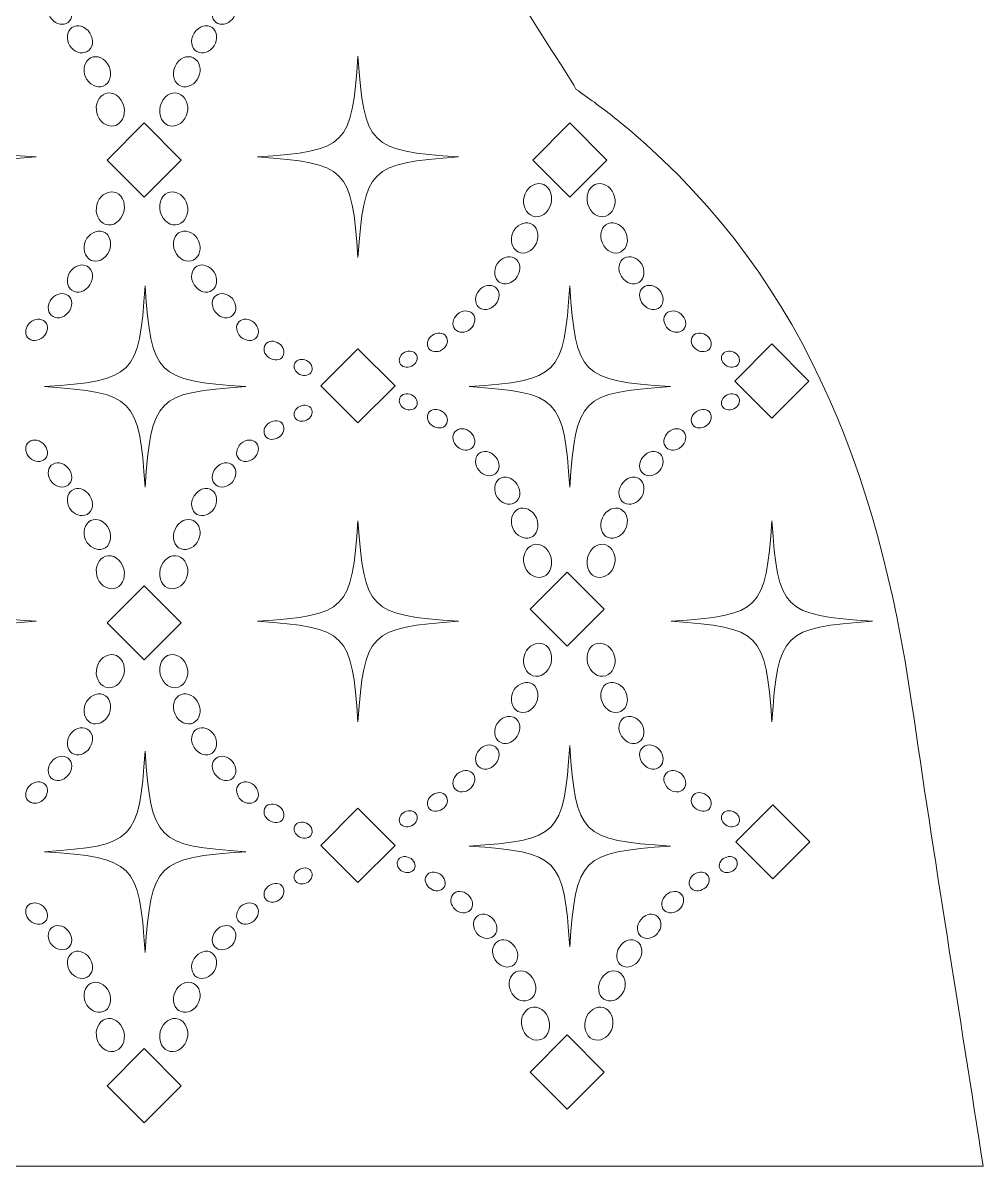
# Model space of a CAD drawing. Extents: x 272 to 570, y -510 to -84.
# Drawn here: x 400.1 to 569.9, y -510.3 to -308.1 of the extents above; entities that cross this region are included whole.
import ezdxf

# ---------------------------------------------------------------- set-up
doc = ezdxf.new("R2010")
doc.units = 0
doc.header["$MEASUREMENT"] = 0
doc.layers.add('Layer 1', color=7, linetype='Continuous')

msp = doc.modelspace()

# ---------------------------------------------------------------- linework, layer by layer
at = {"layer": 'Layer 1', "lineweight": 0}
for points in [[(414.96, -332.34), (421.52, -325.79), (428.08, -332.34), (421.52, -338.9), (414.96, -332.34)], [(496.79, -325.79), (503.35, -332.34), (496.79, -338.9), (490.23, -332.34), (496.79, -325.79)], [(452.77, -372.27), (459.33, -365.71), (465.89, -372.27), (459.33, -378.83), (452.77, -372.27)], [(539.09, -371.43), (532.53, -377.99), (525.97, -371.43), (532.53, -364.87), (539.09, -371.43)], [(502.89, -411.78), (496.33, -418.34), (489.77, -411.78), (496.33, -405.22), (502.89, -411.78)], [(428.08, -414.18), (421.52, -420.74), (414.96, -414.18), (421.52, -407.62), (428.08, -414.18)], [(532.7, -459.47), (526.14, -452.91), (532.7, -446.35), (539.26, -452.91), (532.7, -459.47)], [(459.33, -460.11), (452.77, -453.55), (459.33, -446.99), (465.89, -453.55), (459.33, -460.11)], [(496.33, -500.19), (489.77, -493.63), (496.33, -487.07), (502.89, -493.63), (496.33, -500.19)], [(421.52, -502.6), (414.96, -496.04), (421.52, -489.48), (428.08, -496.04), (421.52, -502.6)]]:
    msp.add_lwpolyline(points, dxfattribs=at)
for points, knots in [([(557.31, -428.63), (551.35, -387.54), (537.7, -351.08), (504.33, -324.56), (502.22, -322.89), (500.07, -321.34), (497.9, -319.84), (497.9, -319.83), (497.9, -319.82), (497.89, -319.81), (494.12, -312.96), (475.31, -287.46), (472.7, -270.05), (472.17, -266.54), (471.97, -262.98), (471.74, -259.44), (470.81, -245.02), (470.31, -230.58), (468.93, -216.19), (468.26, -209.12), (467.43, -202.03), (466, -195.07), (464.89, -189.74), (464.03, -181.83), (459.03, -178.57), (455.52, -176.28), (450.25, -176.39), (446.25, -175.56), (440.88, -174.44), (435.6, -172.95), (430.36, -171.33), (430.36, -171.33), (430.36, -171.33), (430.35, -171.33), (429.62, -171.1), (428.99, -170.59), (428.72, -169.88), (426.74, -164.72), (426.49, -159.79), (426.6, -156.7), (434.2, -152.95), (439.64, -142.93), (439.61, -131.13), (439.58, -117.79), (432.59, -106.75), (423.42, -104.5), (427.48, -102.81), (430.2, -98.54), (429.55, -93.74), (428.94, -89.2), (425.19, -85.57), (420.64, -85.07), (414.52, -84.41), (409.36, -89.19), (409.37, -95.17), (409.38, -99.52), (412.13, -103.2), (415.97, -104.64), (407.06, -107.21), (400.39, -118.14), (400.42, -131.22), (400.45, -143.02), (405.93, -153.02), (413.55, -156.73), (413.67, -159.64), (413.48, -164.18), (411.82, -169.02), (411.42, -170.21), (410.39, -171.08), (409.16, -171.35), (403.72, -172.54), (398.34, -174.26), (393.08, -175.63), (388.55, -176.8), (383.24, -176.07), (379.17, -178.76), (374.18, -182.04), (373.36, -189.96), (372.28, -195.29), (370.87, -202.26), (370.08, -209.35), (369.44, -216.42), (368.13, -230.82), (367.7, -245.26), (366.84, -259.69), (366.63, -263.23), (366.44, -266.79), (365.93, -270.31), (363.41, -287.72), (344.09, -315.39), (340.35, -322.25), (340.34, -322.26), (340.34, -322.26), (340.34, -322.27), (339.16, -323.14), (337.99, -324.03), (336.83, -324.96), (303.59, -351.63), (290.1, -388.16), (284.35, -429.27), (280.58, -456.13), (275.99, -483.51), (271.99, -510.27), (271.99, -510.27), (569.9, -510.27), (569.9, -510.27), (565.77, -483.53), (561.19, -455.47), (557.31, -428.63)], [0, 0, 0, 0, 1, 1, 1, 2, 2, 2, 3, 3, 3, 4, 4, 4, 5, 5, 5, 6, 6, 6, 7, 7, 7, 8, 8, 8, 9, 9, 9, 10, 10, 10, 11, 11, 11, 12, 12, 12, 13, 13, 13, 14, 14, 14, 15, 15, 15, 16, 16, 16, 17, 17, 17, 18, 18, 18, 19, 19, 19, 20, 20, 20, 21, 21, 21, 22, 22, 22, 23, 23, 23, 24, 24, 24, 25, 25, 25, 26, 26, 26, 27, 27, 27, 28, 28, 28, 29, 29, 29, 30, 30, 30, 31, 31, 31, 32, 32, 32, 33, 33, 33, 34, 34, 34, 35, 35, 35, 36, 36, 36, 36]), ([(408.05, -308), (407.21, -308.63), (405.95, -308.35), (405.16, -307.44), (404.4, -306.5), (404.32, -305.23), (405.09, -304.5), (405.84, -303.77), (407.24, -303.94), (408.07, -304.98), (408.95, -305.99), (408.91, -307.37), (408.05, -308)], [0, 0, 0, 0, 1, 1, 1, 2, 2, 2, 3, 3, 3, 4, 4, 4, 4]), ([(437.12, -307.44), (436.32, -308.35), (435.06, -308.63), (434.22, -308), (433.37, -307.37), (433.32, -305.99), (434.2, -304.98), (435.04, -303.94), (436.43, -303.77), (437.19, -304.5), (437.96, -305.23), (437.87, -306.5), (437.12, -307.44)], [0, 0, 0, 0, 1, 1, 1, 2, 2, 2, 3, 3, 3, 4, 4, 4, 4]), ([(411.43, -313.17), (410.4, -313.73), (409.11, -313.22), (408.38, -312.13), (407.68, -311.02), (407.82, -309.6), (408.73, -308.92), (409.68, -308.23), (411.12, -308.64), (411.91, -309.88), (412.72, -311.11), (412.43, -312.63), (411.43, -313.17)], [0, 0, 0, 0, 1, 1, 1, 2, 2, 2, 3, 3, 3, 4, 4, 4, 4]), ([(430.36, -309.88), (431.15, -308.64), (432.59, -308.23), (433.54, -308.92), (434.45, -309.6), (434.59, -311.02), (433.89, -312.13), (433.16, -313.22), (431.87, -313.73), (430.84, -313.17), (429.84, -312.63), (429.55, -311.11), (430.36, -309.88)], [0, 0, 0, 0, 1, 1, 1, 2, 2, 2, 3, 3, 3, 4, 4, 4, 4]), ([(384.59, -314), (385.68, -329.82), (386.57, -330.71), (402.39, -331.8), (386.57, -332.89), (385.68, -333.78), (384.59, -349.6), (383.5, -333.78), (382.61, -332.89), (366.79, -331.8), (382.61, -330.71), (383.5, -329.82), (384.59, -314)], [0, 0, 0, 0, 1, 1, 1, 2, 2, 2, 3, 3, 3, 4, 4, 4, 4]), ([(414.25, -319.28), (413.08, -319.69), (411.7, -318.96), (411.14, -317.66), (410.57, -316.37), (410.92, -314.87), (412.04, -314.27), (413.13, -313.69), (414.65, -314.35), (415.3, -315.82), (415.94, -317.3), (415.45, -318.85), (414.25, -319.28)], [0, 0, 0, 0, 1, 1, 1, 2, 2, 2, 3, 3, 3, 4, 4, 4, 4]), ([(430.23, -314.27), (431.35, -314.87), (431.71, -316.37), (431.13, -317.66), (430.57, -318.96), (429.19, -319.69), (428.03, -319.28), (426.82, -318.85), (426.33, -317.3), (426.97, -315.82), (427.63, -314.35), (429.14, -313.69), (430.23, -314.27)], [0, 0, 0, 0, 1, 1, 1, 2, 2, 2, 3, 3, 3, 4, 4, 4, 4]), ([(477.13, -331.8), (461.31, -332.89), (460.43, -333.78), (459.33, -349.6), (458.24, -333.78), (457.36, -332.89), (441.54, -331.8), (457.36, -330.71), (458.24, -329.82), (459.33, -314), (460.43, -329.82), (461.31, -330.71), (477.13, -331.8)], [0, 0, 0, 0, 1, 1, 1, 2, 2, 2, 3, 3, 3, 4, 4, 4, 4]), ([(417.91, -322.81), (418.32, -324.52), (417.49, -326.09), (416.16, -326.3), (414.81, -326.52), (413.5, -325.49), (413.15, -324.01), (412.76, -322.55), (413.44, -321.01), (414.7, -320.58), (416, -320.13), (417.46, -321.12), (417.91, -322.81)], [0, 0, 0, 0, 1, 1, 1, 2, 2, 2, 3, 3, 3, 4, 4, 4, 4]), ([(427.57, -320.58), (428.83, -321.01), (429.51, -322.55), (429.12, -324.01), (428.77, -325.49), (427.46, -326.52), (426.12, -326.3), (424.79, -326.09), (423.96, -324.52), (424.36, -322.81), (424.81, -321.12), (426.27, -320.13), (427.57, -320.58)], [0, 0, 0, 0, 1, 1, 1, 2, 2, 2, 3, 3, 3, 4, 4, 4, 4]), ([(488.73, -338.83), (489.08, -337.35), (490.39, -336.32), (491.74, -336.54), (493.06, -336.75), (493.89, -338.33), (493.49, -340.03), (493.04, -341.72), (491.58, -342.71), (490.28, -342.26), (489.02, -341.83), (488.34, -340.29), (488.73, -338.83)], [0, 0, 0, 0, 1, 1, 1, 2, 2, 2, 3, 3, 3, 4, 4, 4, 4]), ([(504.7, -338.83), (505.09, -340.29), (504.41, -341.83), (503.15, -342.26), (501.85, -342.71), (500.39, -341.72), (499.94, -340.03), (499.54, -338.33), (500.36, -336.75), (501.69, -336.54), (503.04, -336.32), (504.35, -337.35), (504.7, -338.83)], [0, 0, 0, 0, 1, 1, 1, 2, 2, 2, 3, 3, 3, 4, 4, 4, 4]), ([(414.7, -343.72), (413.44, -343.29), (412.76, -341.75), (413.15, -340.28), (413.5, -338.81), (414.81, -337.78), (416.16, -338), (417.49, -338.21), (418.32, -339.78), (417.91, -341.49), (417.46, -343.18), (416, -344.17), (414.7, -343.72)], [0, 0, 0, 0, 1, 1, 1, 2, 2, 2, 3, 3, 3, 4, 4, 4, 4]), ([(426.12, -338), (427.46, -337.78), (428.77, -338.81), (429.12, -340.28), (429.51, -341.75), (428.83, -343.29), (427.57, -343.72), (426.27, -344.17), (424.81, -343.18), (424.36, -341.49), (423.96, -339.78), (424.79, -338.21), (426.12, -338)], [0, 0, 0, 0, 1, 1, 1, 2, 2, 2, 3, 3, 3, 4, 4, 4, 4]), ([(486.72, -345.18), (487.28, -343.88), (488.66, -343.15), (489.83, -343.56), (491.03, -343.99), (491.52, -345.55), (490.88, -347.02), (490.23, -348.49), (488.71, -349.16), (487.62, -348.57), (486.5, -347.97), (486.15, -346.48), (486.72, -345.18)], [0, 0, 0, 0, 1, 1, 1, 2, 2, 2, 3, 3, 3, 4, 4, 4, 4]), ([(506.71, -345.18), (507.28, -346.48), (506.93, -347.97), (505.81, -348.57), (504.72, -349.16), (503.2, -348.49), (502.55, -347.02), (501.91, -345.55), (502.4, -343.99), (503.6, -343.56), (504.77, -343.15), (506.15, -343.88), (506.71, -345.18)], [0, 0, 0, 0, 1, 1, 1, 2, 2, 2, 3, 3, 3, 4, 4, 4, 4]), ([(412.04, -350.03), (410.92, -349.43), (410.57, -347.93), (411.14, -346.64), (411.7, -345.34), (413.08, -344.61), (414.25, -345.02), (415.45, -345.45), (415.94, -347), (415.3, -348.48), (414.65, -349.94), (413.13, -350.61), (412.04, -350.03)], [0, 0, 0, 0, 1, 1, 1, 2, 2, 2, 3, 3, 3, 4, 4, 4, 4]), ([(428.03, -345.02), (429.19, -344.61), (430.57, -345.34), (431.13, -346.64), (431.71, -347.93), (431.35, -349.43), (430.23, -350.03), (429.14, -350.61), (427.63, -349.94), (426.97, -348.48), (426.33, -347), (426.82, -345.45), (428.03, -345.02)], [0, 0, 0, 0, 1, 1, 1, 2, 2, 2, 3, 3, 3, 4, 4, 4, 4]), ([(483.96, -350.71), (484.69, -349.62), (485.98, -349.11), (487.01, -349.67), (488.01, -350.21), (488.3, -351.73), (487.49, -352.96), (486.7, -354.2), (485.26, -354.61), (484.31, -353.92), (483.4, -353.25), (483.26, -351.82), (483.96, -350.71)], [0, 0, 0, 0, 1, 1, 1, 2, 2, 2, 3, 3, 3, 4, 4, 4, 4]), ([(509.47, -350.71), (510.17, -351.82), (510.03, -353.25), (509.12, -353.92), (508.17, -354.61), (506.73, -354.2), (505.94, -352.96), (505.13, -351.73), (505.42, -350.21), (506.42, -349.67), (507.45, -349.11), (508.74, -349.62), (509.47, -350.71)], [0, 0, 0, 0, 1, 1, 1, 2, 2, 2, 3, 3, 3, 4, 4, 4, 4]), ([(408.38, -352.17), (409.11, -351.08), (410.4, -350.57), (411.43, -351.13), (412.43, -351.67), (412.72, -353.19), (411.91, -354.41), (411.12, -355.66), (409.68, -356.07), (408.73, -355.38), (407.82, -354.7), (407.68, -353.28), (408.38, -352.17)], [0, 0, 0, 0, 1, 1, 1, 2, 2, 2, 3, 3, 3, 4, 4, 4, 4]), ([(430.84, -351.13), (431.87, -350.57), (433.16, -351.08), (433.89, -352.17), (434.59, -353.28), (434.45, -354.7), (433.54, -355.38), (432.59, -356.07), (431.15, -355.66), (430.36, -354.41), (429.55, -353.19), (429.84, -351.67), (430.84, -351.13)], [0, 0, 0, 0, 1, 1, 1, 2, 2, 2, 3, 3, 3, 4, 4, 4, 4]), ([(421.68, -390.2), (420.58, -374.38), (419.7, -373.5), (403.88, -372.41), (419.7, -371.31), (420.58, -370.43), (421.68, -354.61), (422.77, -370.43), (423.65, -371.31), (439.47, -372.41), (423.65, -373.5), (422.77, -374.38), (421.68, -390.2)], [0, 0, 0, 0, 1, 1, 1, 2, 2, 2, 3, 3, 3, 4, 4, 4, 4]), ([(405.16, -356.85), (405.95, -355.94), (407.21, -355.67), (408.05, -356.29), (408.91, -356.93), (408.95, -358.31), (408.07, -359.32), (407.24, -360.36), (405.84, -360.52), (405.09, -359.8), (404.32, -359.07), (404.4, -357.8), (405.16, -356.85)], [0, 0, 0, 0, 1, 1, 1, 2, 2, 2, 3, 3, 3, 4, 4, 4, 4]), ([(434.22, -356.29), (435.06, -355.67), (436.32, -355.94), (437.12, -356.85), (437.87, -357.8), (437.96, -359.07), (437.19, -359.8), (436.43, -360.52), (435.04, -360.36), (434.2, -359.32), (433.32, -358.31), (433.37, -356.93), (434.22, -356.29)], [0, 0, 0, 0, 1, 1, 1, 2, 2, 2, 3, 3, 3, 4, 4, 4, 4]), ([(496.79, -390.2), (495.7, -374.38), (494.82, -373.5), (479, -372.41), (494.82, -371.31), (495.7, -370.43), (496.79, -354.61), (497.88, -370.43), (498.77, -371.31), (514.59, -372.41), (498.77, -373.5), (497.88, -374.38), (496.79, -390.2)], [0, 0, 0, 0, 1, 1, 1, 2, 2, 2, 3, 3, 3, 4, 4, 4, 4]), ([(480.74, -355.4), (481.53, -354.49), (482.79, -354.21), (483.63, -354.84), (484.49, -355.47), (484.53, -356.85), (483.65, -357.86), (482.82, -358.9), (481.42, -359.07), (480.67, -358.35), (479.9, -357.61), (479.98, -356.34), (480.74, -355.4)], [0, 0, 0, 0, 1, 1, 1, 2, 2, 2, 3, 3, 3, 4, 4, 4, 4]), ([(512.69, -355.4), (513.45, -356.34), (513.53, -357.61), (512.76, -358.35), (512.01, -359.07), (510.61, -358.9), (509.78, -357.86), (508.9, -356.85), (508.94, -355.47), (509.8, -354.84), (510.64, -354.21), (511.9, -354.49), (512.69, -355.4)], [0, 0, 0, 0, 1, 1, 1, 2, 2, 2, 3, 3, 3, 4, 4, 4, 4]), ([(479.58, -359.49), (480.25, -360.16), (480.09, -361.37), (479.22, -362.2), (478.33, -363.01), (477.07, -363), (476.48, -362.26), (475.87, -361.51), (476.09, -360.37), (476.9, -359.63), (477.7, -358.88), (478.9, -358.82), (479.58, -359.49)], [0, 0, 0, 0, 1, 1, 1, 2, 2, 2, 3, 3, 3, 4, 4, 4, 4]), ([(513.85, -359.49), (514.53, -358.82), (515.73, -358.88), (516.53, -359.63), (517.34, -360.37), (517.56, -361.51), (516.95, -362.26), (516.36, -363), (515.1, -363.01), (514.21, -362.2), (513.34, -361.37), (513.18, -360.16), (513.85, -359.49)], [0, 0, 0, 0, 1, 1, 1, 2, 2, 2, 3, 3, 3, 4, 4, 4, 4]), ([(404, -360.95), (404.68, -361.62), (404.52, -362.83), (403.64, -363.65), (402.75, -364.46), (401.49, -364.45), (400.9, -363.72), (400.29, -362.97), (400.52, -361.82), (401.32, -361.09), (402.12, -360.34), (403.32, -360.27), (404, -360.95)], [0, 0, 0, 0, 1, 1, 1, 2, 2, 2, 3, 3, 3, 4, 4, 4, 4]), ([(441.37, -363.72), (440.78, -364.45), (439.52, -364.46), (438.63, -363.65), (437.76, -362.83), (437.6, -361.62), (438.27, -360.95), (438.95, -360.27), (440.15, -360.34), (440.95, -361.09), (441.76, -361.82), (441.98, -362.97), (441.37, -363.72)], [0, 0, 0, 0, 1, 1, 1, 2, 2, 2, 3, 3, 3, 4, 4, 4, 4]), ([(472.51, -363.31), (473.32, -362.75), (474.37, -362.81), (474.89, -363.5), (475.4, -364.18), (475.13, -365.26), (474.24, -365.87), (473.34, -366.45), (472.25, -366.32), (471.81, -365.59), (471.37, -364.86), (471.68, -363.84), (472.51, -363.31)], [0, 0, 0, 0, 1, 1, 1, 2, 2, 2, 3, 3, 3, 4, 4, 4, 4]), ([(518.54, -363.5), (519.06, -362.81), (520.11, -362.75), (520.92, -363.31), (521.75, -363.84), (522.06, -364.86), (521.62, -365.59), (521.18, -366.32), (520.09, -366.45), (519.19, -365.87), (518.3, -365.26), (518.03, -364.18), (518.54, -363.5)], [0, 0, 0, 0, 1, 1, 1, 2, 2, 2, 3, 3, 3, 4, 4, 4, 4]), ([(442.96, -364.96), (443.48, -364.27), (444.53, -364.21), (445.34, -364.76), (446.17, -365.29), (446.48, -366.32), (446.04, -367.05), (445.6, -367.78), (444.51, -367.91), (443.61, -367.33), (442.72, -366.72), (442.45, -365.63), (442.96, -364.96)], [0, 0, 0, 0, 1, 1, 1, 2, 2, 2, 3, 3, 3, 4, 4, 4, 4]), ([(448.17, -368.27), (448.53, -367.61), (449.44, -367.42), (450.23, -367.78), (451.02, -368.15), (451.42, -369.01), (451.12, -369.71), (450.83, -370.4), (449.9, -370.64), (449.05, -370.24), (448.18, -369.85), (447.81, -368.93), (448.17, -368.27)], [0, 0, 0, 0, 1, 1, 1, 2, 2, 2, 3, 3, 3, 4, 4, 4, 4]), ([(467.62, -366.32), (468.42, -365.97), (469.32, -366.15), (469.68, -366.81), (470.04, -367.47), (469.67, -368.39), (468.81, -368.78), (467.95, -369.18), (467.02, -368.95), (466.73, -368.25), (466.43, -367.56), (466.83, -366.69), (467.62, -366.32)], [0, 0, 0, 0, 1, 1, 1, 2, 2, 2, 3, 3, 3, 4, 4, 4, 4]), ([(523.75, -366.81), (524.11, -366.15), (525.01, -365.97), (525.81, -366.32), (526.6, -366.69), (527, -367.56), (526.7, -368.25), (526.41, -368.95), (525.48, -369.18), (524.62, -368.78), (523.76, -368.39), (523.39, -367.47), (523.75, -366.81)], [0, 0, 0, 0, 1, 1, 1, 2, 2, 2, 3, 3, 3, 4, 4, 4, 4]), ([(466.73, -374.41), (467.02, -373.72), (467.95, -373.48), (468.81, -373.89), (469.67, -374.27), (470.04, -375.19), (469.68, -375.85), (469.32, -376.51), (468.42, -376.7), (467.62, -376.34), (466.83, -375.97), (466.43, -375.11), (466.73, -374.41)], [0, 0, 0, 0, 1, 1, 1, 2, 2, 2, 3, 3, 3, 4, 4, 4, 4]), ([(524.62, -373.89), (525.48, -373.48), (526.41, -373.72), (526.7, -374.41), (527, -375.11), (526.6, -375.97), (525.81, -376.34), (525.01, -376.7), (524.11, -376.51), (523.75, -375.85), (523.39, -375.19), (523.76, -374.27), (524.62, -373.89)], [0, 0, 0, 0, 1, 1, 1, 2, 2, 2, 3, 3, 3, 4, 4, 4, 4]), ([(449.05, -375.9), (449.9, -375.5), (450.83, -375.73), (451.12, -376.43), (451.42, -377.12), (451.02, -377.98), (450.23, -378.36), (449.44, -378.71), (448.53, -378.53), (448.17, -377.87), (447.81, -377.2), (448.18, -376.29), (449.05, -375.9)], [0, 0, 0, 0, 1, 1, 1, 2, 2, 2, 3, 3, 3, 4, 4, 4, 4]), ([(471.81, -377.07), (472.25, -376.34), (473.34, -376.22), (474.24, -376.79), (475.13, -377.4), (475.4, -378.49), (474.89, -379.16), (474.37, -379.85), (473.32, -379.91), (472.51, -379.36), (471.68, -378.83), (471.37, -377.8), (471.81, -377.07)], [0, 0, 0, 0, 1, 1, 1, 2, 2, 2, 3, 3, 3, 4, 4, 4, 4]), ([(519.19, -376.79), (520.09, -376.22), (521.18, -376.34), (521.62, -377.07), (522.06, -377.8), (521.75, -378.83), (520.92, -379.36), (520.11, -379.91), (519.06, -379.85), (518.54, -379.16), (518.03, -378.49), (518.3, -377.4), (519.19, -376.79)], [0, 0, 0, 0, 1, 1, 1, 2, 2, 2, 3, 3, 3, 4, 4, 4, 4]), ([(443.61, -378.81), (444.51, -378.23), (445.6, -378.35), (446.04, -379.09), (446.48, -379.82), (446.17, -380.84), (445.34, -381.37), (444.53, -381.92), (443.48, -381.86), (442.96, -381.18), (442.45, -380.5), (442.72, -379.41), (443.61, -378.81)], [0, 0, 0, 0, 1, 1, 1, 2, 2, 2, 3, 3, 3, 4, 4, 4, 4]), ([(476.48, -380.4), (477.07, -379.67), (478.33, -379.66), (479.22, -380.47), (480.09, -381.29), (480.25, -382.5), (479.58, -383.17), (478.9, -383.85), (477.7, -383.78), (476.9, -383.03), (476.09, -382.3), (475.87, -381.15), (476.48, -380.4)], [0, 0, 0, 0, 1, 1, 1, 2, 2, 2, 3, 3, 3, 4, 4, 4, 4]), ([(514.21, -380.47), (515.1, -379.66), (516.36, -379.67), (516.95, -380.4), (517.56, -381.15), (517.34, -382.3), (516.53, -383.03), (515.73, -383.78), (514.53, -383.85), (513.85, -383.17), (513.18, -382.5), (513.34, -381.29), (514.21, -380.47)], [0, 0, 0, 0, 1, 1, 1, 2, 2, 2, 3, 3, 3, 4, 4, 4, 4]), ([(400.9, -382.41), (401.49, -381.68), (402.75, -381.67), (403.64, -382.48), (404.52, -383.3), (404.68, -384.52), (404, -385.19), (403.32, -385.86), (402.12, -385.8), (401.32, -385.05), (400.52, -384.31), (400.29, -383.17), (400.9, -382.41)], [0, 0, 0, 0, 1, 1, 1, 2, 2, 2, 3, 3, 3, 4, 4, 4, 4]), ([(438.63, -382.48), (439.52, -381.67), (440.78, -381.68), (441.37, -382.41), (441.98, -383.17), (441.76, -384.31), (440.95, -385.05), (440.15, -385.8), (438.95, -385.86), (438.27, -385.19), (437.6, -384.52), (437.76, -383.3), (438.63, -382.48)], [0, 0, 0, 0, 1, 1, 1, 2, 2, 2, 3, 3, 3, 4, 4, 4, 4]), ([(483.63, -387.83), (482.79, -388.45), (481.53, -388.18), (480.74, -387.27), (479.98, -386.32), (479.9, -385.05), (480.67, -384.32), (481.42, -383.6), (482.82, -383.76), (483.65, -384.8), (484.53, -385.81), (484.49, -387.19), (483.63, -387.83)], [0, 0, 0, 0, 1, 1, 1, 2, 2, 2, 3, 3, 3, 4, 4, 4, 4]), ([(512.69, -387.27), (511.9, -388.18), (510.64, -388.45), (509.8, -387.83), (508.94, -387.19), (508.9, -385.81), (509.78, -384.8), (510.61, -383.76), (512.01, -383.6), (512.76, -384.32), (513.53, -385.05), (513.45, -386.32), (512.69, -387.27)], [0, 0, 0, 0, 1, 1, 1, 2, 2, 2, 3, 3, 3, 4, 4, 4, 4]), ([(408.05, -389.84), (407.21, -390.47), (405.95, -390.19), (405.16, -389.28), (404.4, -388.34), (404.32, -387.07), (405.09, -386.33), (405.84, -385.61), (407.24, -385.77), (408.07, -386.82), (408.95, -387.82), (408.91, -389.21), (408.05, -389.84)], [0, 0, 0, 0, 1, 1, 1, 2, 2, 2, 3, 3, 3, 4, 4, 4, 4]), ([(437.12, -389.28), (436.32, -390.19), (435.06, -390.47), (434.22, -389.84), (433.37, -389.21), (433.32, -387.82), (434.2, -386.82), (435.04, -385.77), (436.43, -385.61), (437.19, -386.33), (437.96, -387.07), (437.87, -388.34), (437.12, -389.28)], [0, 0, 0, 0, 1, 1, 1, 2, 2, 2, 3, 3, 3, 4, 4, 4, 4]), ([(487.01, -392.99), (485.98, -393.55), (484.69, -393.04), (483.96, -391.95), (483.26, -390.84), (483.4, -389.42), (484.31, -388.74), (485.26, -388.05), (486.7, -388.46), (487.49, -389.71), (488.3, -390.93), (488.01, -392.45), (487.01, -392.99)], [0, 0, 0, 0, 1, 1, 1, 2, 2, 2, 3, 3, 3, 4, 4, 4, 4]), ([(509.47, -391.95), (508.74, -393.04), (507.45, -393.55), (506.42, -392.99), (505.42, -392.45), (505.13, -390.93), (505.94, -389.71), (506.73, -388.46), (508.17, -388.05), (509.12, -388.74), (510.03, -389.42), (510.17, -390.84), (509.47, -391.95)], [0, 0, 0, 0, 1, 1, 1, 2, 2, 2, 3, 3, 3, 4, 4, 4, 4]), ([(411.43, -395), (410.4, -395.57), (409.11, -395.06), (408.38, -393.97), (407.68, -392.85), (407.82, -391.43), (408.73, -390.76), (409.68, -390.06), (411.12, -390.48), (411.91, -391.72), (412.72, -392.94), (412.43, -394.46), (411.43, -395)], [0, 0, 0, 0, 1, 1, 1, 2, 2, 2, 3, 3, 3, 4, 4, 4, 4]), ([(433.89, -393.97), (433.16, -395.06), (431.87, -395.57), (430.84, -395), (429.84, -394.46), (429.55, -392.94), (430.36, -391.72), (431.15, -390.48), (432.59, -390.06), (433.54, -390.76), (434.45, -391.43), (434.59, -392.85), (433.89, -393.97)], [0, 0, 0, 0, 1, 1, 1, 2, 2, 2, 3, 3, 3, 4, 4, 4, 4]), ([(489.83, -399.1), (488.66, -399.51), (487.28, -398.78), (486.72, -397.48), (486.15, -396.19), (486.5, -394.69), (487.62, -394.09), (488.71, -393.51), (490.23, -394.18), (490.88, -395.64), (491.52, -397.12), (491.03, -398.67), (489.83, -399.1)], [0, 0, 0, 0, 1, 1, 1, 2, 2, 2, 3, 3, 3, 4, 4, 4, 4]), ([(505.81, -394.09), (506.93, -394.69), (507.28, -396.19), (506.71, -397.48), (506.15, -398.78), (504.77, -399.51), (503.6, -399.1), (502.4, -398.67), (501.91, -397.12), (502.55, -395.64), (503.2, -394.18), (504.72, -393.51), (505.81, -394.09)], [0, 0, 0, 0, 1, 1, 1, 2, 2, 2, 3, 3, 3, 4, 4, 4, 4]), ([(384.59, -396.12), (385.68, -411.94), (386.57, -412.82), (402.39, -413.92), (386.57, -415.01), (385.68, -415.89), (384.59, -431.71), (383.5, -415.89), (382.61, -415.01), (366.79, -413.92), (382.61, -412.82), (383.5, -411.94), (384.59, -396.12)], [0, 0, 0, 0, 1, 1, 1, 2, 2, 2, 3, 3, 3, 4, 4, 4, 4]), ([(414.25, -401.11), (413.08, -401.52), (411.7, -400.8), (411.14, -399.5), (410.57, -398.2), (410.92, -396.71), (412.04, -396.11), (413.13, -395.52), (414.65, -396.19), (415.3, -397.66), (415.94, -399.13), (415.45, -400.69), (414.25, -401.11)], [0, 0, 0, 0, 1, 1, 1, 2, 2, 2, 3, 3, 3, 4, 4, 4, 4]), ([(430.23, -396.11), (431.35, -396.71), (431.71, -398.2), (431.13, -399.5), (430.57, -400.8), (429.19, -401.52), (428.03, -401.11), (426.82, -400.69), (426.33, -399.13), (426.97, -397.66), (427.63, -396.19), (429.14, -395.52), (430.23, -396.11)], [0, 0, 0, 0, 1, 1, 1, 2, 2, 2, 3, 3, 3, 4, 4, 4, 4]), ([(459.33, -396.12), (460.43, -411.94), (461.31, -412.82), (477.13, -413.92), (461.31, -415.01), (460.43, -415.89), (459.33, -431.71), (458.24, -415.89), (457.36, -415.01), (441.54, -413.92), (457.36, -412.82), (458.24, -411.94), (459.33, -396.12)], [0, 0, 0, 0, 1, 1, 1, 2, 2, 2, 3, 3, 3, 4, 4, 4, 4]), ([(532.53, -431.71), (531.44, -415.89), (530.56, -415.01), (514.74, -413.92), (530.56, -412.82), (531.44, -411.94), (532.53, -396.12), (533.63, -411.94), (534.51, -412.82), (550.33, -413.92), (534.51, -415.01), (533.63, -415.89), (532.53, -431.71)], [0, 0, 0, 0, 1, 1, 1, 2, 2, 2, 3, 3, 3, 4, 4, 4, 4]), ([(491.74, -406.12), (490.39, -406.34), (489.08, -405.31), (488.73, -403.84), (488.34, -402.37), (489.02, -400.83), (490.28, -400.4), (491.58, -399.95), (493.04, -400.94), (493.49, -402.64), (493.89, -404.34), (493.06, -405.91), (491.74, -406.12)], [0, 0, 0, 0, 1, 1, 1, 2, 2, 2, 3, 3, 3, 4, 4, 4, 4]), ([(503.15, -400.4), (504.41, -400.83), (505.09, -402.37), (504.7, -403.84), (504.35, -405.31), (503.04, -406.34), (501.69, -406.12), (500.36, -405.91), (499.54, -404.34), (499.94, -402.64), (500.39, -400.94), (501.85, -399.95), (503.15, -400.4)], [0, 0, 0, 0, 1, 1, 1, 2, 2, 2, 3, 3, 3, 4, 4, 4, 4]), ([(416.16, -408.14), (414.81, -408.36), (413.5, -407.32), (413.15, -405.85), (412.76, -404.38), (413.44, -402.85), (414.7, -402.41), (416, -401.96), (417.46, -402.96), (417.91, -404.65), (418.32, -406.35), (417.49, -407.92), (416.16, -408.14)], [0, 0, 0, 0, 1, 1, 1, 2, 2, 2, 3, 3, 3, 4, 4, 4, 4]), ([(427.57, -402.41), (428.83, -402.85), (429.51, -404.38), (429.12, -405.85), (428.77, -407.32), (427.46, -408.36), (426.12, -408.14), (424.79, -407.92), (423.96, -406.35), (424.36, -404.65), (424.81, -402.96), (426.27, -401.96), (427.57, -402.41)], [0, 0, 0, 0, 1, 1, 1, 2, 2, 2, 3, 3, 3, 4, 4, 4, 4]), ([(490.28, -423.54), (489.02, -423.11), (488.34, -421.57), (488.73, -420.11), (489.08, -418.63), (490.39, -417.6), (491.74, -417.82), (493.06, -418.03), (493.89, -419.61), (493.49, -421.31), (493.04, -423), (491.58, -423.99), (490.28, -423.54)], [0, 0, 0, 0, 1, 1, 1, 2, 2, 2, 3, 3, 3, 4, 4, 4, 4]), ([(499.94, -421.31), (499.54, -419.61), (500.36, -418.03), (501.69, -417.82), (503.04, -417.6), (504.35, -418.63), (504.7, -420.11), (505.09, -421.57), (504.41, -423.11), (503.15, -423.54), (501.85, -423.99), (500.39, -423), (499.94, -421.31)], [0, 0, 0, 0, 1, 1, 1, 2, 2, 2, 3, 3, 3, 4, 4, 4, 4]), ([(414.7, -425.56), (413.44, -425.12), (412.76, -423.59), (413.15, -422.12), (413.5, -420.65), (414.81, -419.61), (416.16, -419.83), (417.49, -420.05), (418.32, -421.62), (417.91, -423.32), (417.46, -425.01), (416, -426.01), (414.7, -425.56)], [0, 0, 0, 0, 1, 1, 1, 2, 2, 2, 3, 3, 3, 4, 4, 4, 4]), ([(424.36, -423.32), (423.96, -421.62), (424.79, -420.05), (426.12, -419.83), (427.46, -419.61), (428.77, -420.65), (429.12, -422.12), (429.51, -423.59), (428.83, -425.12), (427.57, -425.56), (426.27, -426.01), (424.81, -425.01), (424.36, -423.32)], [0, 0, 0, 0, 1, 1, 1, 2, 2, 2, 3, 3, 3, 4, 4, 4, 4]), ([(487.62, -429.85), (486.5, -429.25), (486.15, -427.75), (486.72, -426.46), (487.28, -425.16), (488.66, -424.43), (489.83, -424.84), (491.03, -425.27), (491.52, -426.82), (490.88, -428.3), (490.23, -429.77), (488.71, -430.43), (487.62, -429.85)], [0, 0, 0, 0, 1, 1, 1, 2, 2, 2, 3, 3, 3, 4, 4, 4, 4]), ([(503.6, -424.84), (504.77, -424.43), (506.15, -425.16), (506.71, -426.46), (507.28, -427.75), (506.93, -429.25), (505.81, -429.85), (504.72, -430.43), (503.2, -429.77), (502.55, -428.3), (501.91, -426.82), (502.4, -425.27), (503.6, -424.84)], [0, 0, 0, 0, 1, 1, 1, 2, 2, 2, 3, 3, 3, 4, 4, 4, 4]), ([(412.04, -431.86), (410.92, -431.26), (410.57, -429.77), (411.14, -428.47), (411.7, -427.17), (413.08, -426.45), (414.25, -426.86), (415.45, -427.28), (415.94, -428.84), (415.3, -430.31), (414.65, -431.78), (413.13, -432.45), (412.04, -431.86)], [0, 0, 0, 0, 1, 1, 1, 2, 2, 2, 3, 3, 3, 4, 4, 4, 4]), ([(428.03, -426.86), (429.19, -426.45), (430.57, -427.17), (431.13, -428.47), (431.71, -429.77), (431.35, -431.26), (430.23, -431.86), (429.14, -432.45), (427.63, -431.78), (426.97, -430.31), (426.33, -428.84), (426.82, -427.28), (428.03, -426.86)], [0, 0, 0, 0, 1, 1, 1, 2, 2, 2, 3, 3, 3, 4, 4, 4, 4]), ([(487.49, -434.24), (486.7, -435.48), (485.26, -435.89), (484.31, -435.2), (483.4, -434.52), (483.26, -433.1), (483.96, -431.99), (484.69, -430.9), (485.98, -430.39), (487.01, -430.95), (488.01, -431.49), (488.3, -433.01), (487.49, -434.24)], [0, 0, 0, 0, 1, 1, 1, 2, 2, 2, 3, 3, 3, 4, 4, 4, 4]), ([(506.42, -430.95), (507.45, -430.39), (508.74, -430.9), (509.47, -431.99), (510.17, -433.1), (510.03, -434.52), (509.12, -435.2), (508.17, -435.89), (506.73, -435.48), (505.94, -434.24), (505.13, -433.01), (505.42, -431.49), (506.42, -430.95)], [0, 0, 0, 0, 1, 1, 1, 2, 2, 2, 3, 3, 3, 4, 4, 4, 4]), ([(411.91, -436.25), (411.12, -437.49), (409.68, -437.91), (408.73, -437.21), (407.82, -436.54), (407.68, -435.12), (408.38, -434), (409.11, -432.91), (410.4, -432.4), (411.43, -432.97), (412.43, -433.51), (412.72, -435.03), (411.91, -436.25)], [0, 0, 0, 0, 1, 1, 1, 2, 2, 2, 3, 3, 3, 4, 4, 4, 4]), ([(430.84, -432.97), (431.87, -432.4), (433.16, -432.91), (433.89, -434), (434.59, -435.12), (434.45, -436.54), (433.54, -437.21), (432.59, -437.91), (431.15, -437.49), (430.36, -436.25), (429.55, -435.03), (429.84, -433.51), (430.84, -432.97)], [0, 0, 0, 0, 1, 1, 1, 2, 2, 2, 3, 3, 3, 4, 4, 4, 4]), ([(496.79, -435.89), (497.88, -451.71), (498.77, -452.59), (514.59, -453.68), (498.77, -454.78), (497.88, -455.66), (496.79, -471.48), (495.7, -455.66), (494.82, -454.78), (479, -453.68), (494.82, -452.59), (495.7, -451.71), (496.79, -435.89)], [0, 0, 0, 0, 1, 1, 1, 2, 2, 2, 3, 3, 3, 4, 4, 4, 4]), ([(480.74, -436.68), (481.53, -435.77), (482.79, -435.49), (483.63, -436.12), (484.49, -436.75), (484.53, -438.13), (483.65, -439.14), (482.82, -440.18), (481.42, -440.35), (480.67, -439.62), (479.9, -438.89), (479.98, -437.62), (480.74, -436.68)], [0, 0, 0, 0, 1, 1, 1, 2, 2, 2, 3, 3, 3, 4, 4, 4, 4]), ([(509.8, -436.12), (510.64, -435.49), (511.9, -435.77), (512.69, -436.68), (513.45, -437.62), (513.53, -438.89), (512.76, -439.62), (512.01, -440.35), (510.61, -440.18), (509.78, -439.14), (508.9, -438.13), (508.94, -436.75), (509.8, -436.12)], [0, 0, 0, 0, 1, 1, 1, 2, 2, 2, 3, 3, 3, 4, 4, 4, 4]), ([(421.68, -436.87), (422.77, -452.69), (423.65, -453.58), (439.47, -454.67), (423.65, -455.76), (422.77, -456.65), (421.68, -472.47), (420.58, -456.65), (419.7, -455.76), (403.88, -454.67), (419.7, -453.58), (420.58, -452.69), (421.68, -436.87)], [0, 0, 0, 0, 1, 1, 1, 2, 2, 2, 3, 3, 3, 4, 4, 4, 4]), ([(405.16, -438.69), (405.95, -437.78), (407.21, -437.5), (408.05, -438.13), (408.91, -438.76), (408.95, -440.15), (408.07, -441.15), (407.24, -442.19), (405.84, -442.36), (405.09, -441.64), (404.32, -440.9), (404.4, -439.63), (405.16, -438.69)], [0, 0, 0, 0, 1, 1, 1, 2, 2, 2, 3, 3, 3, 4, 4, 4, 4]), ([(434.22, -438.13), (435.06, -437.5), (436.32, -437.78), (437.12, -438.69), (437.87, -439.63), (437.96, -440.9), (437.19, -441.64), (436.43, -442.36), (435.04, -442.19), (434.2, -441.15), (433.32, -440.15), (433.37, -438.76), (434.22, -438.13)], [0, 0, 0, 0, 1, 1, 1, 2, 2, 2, 3, 3, 3, 4, 4, 4, 4]), ([(476.9, -440.91), (477.7, -440.16), (478.9, -440.1), (479.58, -440.77), (480.25, -441.44), (480.09, -442.65), (479.22, -443.47), (478.33, -444.28), (477.07, -444.28), (476.48, -443.54), (475.87, -442.79), (476.09, -441.65), (476.9, -440.91)], [0, 0, 0, 0, 1, 1, 1, 2, 2, 2, 3, 3, 3, 4, 4, 4, 4]), ([(516.95, -443.54), (516.36, -444.28), (515.1, -444.28), (514.21, -443.47), (513.34, -442.65), (513.18, -441.44), (513.85, -440.77), (514.53, -440.1), (515.73, -440.16), (516.53, -440.91), (517.34, -441.65), (517.56, -442.79), (516.95, -443.54)], [0, 0, 0, 0, 1, 1, 1, 2, 2, 2, 3, 3, 3, 4, 4, 4, 4]), ([(401.32, -442.92), (402.12, -442.17), (403.32, -442.11), (404, -442.78), (404.68, -443.45), (404.52, -444.67), (403.64, -445.49), (402.75, -446.3), (401.49, -446.29), (400.9, -445.56), (400.29, -444.8), (400.52, -443.66), (401.32, -442.92)], [0, 0, 0, 0, 1, 1, 1, 2, 2, 2, 3, 3, 3, 4, 4, 4, 4]), ([(441.37, -445.56), (440.78, -446.29), (439.52, -446.3), (438.63, -445.49), (437.76, -444.67), (437.6, -443.45), (438.27, -442.78), (438.95, -442.11), (440.15, -442.17), (440.95, -442.92), (441.76, -443.66), (441.98, -444.8), (441.37, -445.56)], [0, 0, 0, 0, 1, 1, 1, 2, 2, 2, 3, 3, 3, 4, 4, 4, 4]), ([(474.24, -447.15), (473.34, -447.73), (472.25, -447.6), (471.81, -446.87), (471.37, -446.14), (471.68, -445.12), (472.51, -444.59), (473.32, -444.03), (474.37, -444.09), (474.89, -444.78), (475.4, -445.46), (475.13, -446.54), (474.24, -447.15)], [0, 0, 0, 0, 1, 1, 1, 2, 2, 2, 3, 3, 3, 4, 4, 4, 4]), ([(521.62, -446.87), (521.18, -447.6), (520.09, -447.73), (519.19, -447.15), (518.3, -446.54), (518.03, -445.46), (518.54, -444.78), (519.06, -444.09), (520.11, -444.03), (520.92, -444.59), (521.75, -445.12), (522.06, -446.14), (521.62, -446.87)], [0, 0, 0, 0, 1, 1, 1, 2, 2, 2, 3, 3, 3, 4, 4, 4, 4]), ([(446.04, -448.88), (445.6, -449.62), (444.51, -449.74), (443.61, -449.16), (442.72, -448.56), (442.45, -447.47), (442.96, -446.79), (443.48, -446.11), (444.53, -446.05), (445.34, -446.6), (446.17, -447.13), (446.48, -448.15), (446.04, -448.88)], [0, 0, 0, 0, 1, 1, 1, 2, 2, 2, 3, 3, 3, 4, 4, 4, 4]), ([(468.81, -450.06), (467.95, -450.46), (467.02, -450.22), (466.73, -449.53), (466.43, -448.84), (466.83, -447.97), (467.62, -447.6), (468.42, -447.24), (469.32, -447.43), (469.68, -448.09), (470.04, -448.75), (469.67, -449.67), (468.81, -450.06)], [0, 0, 0, 0, 1, 1, 1, 2, 2, 2, 3, 3, 3, 4, 4, 4, 4]), ([(523.75, -448.09), (524.11, -447.43), (525.01, -447.24), (525.81, -447.6), (526.6, -447.97), (527, -448.84), (526.7, -449.53), (526.41, -450.22), (525.48, -450.46), (524.62, -450.06), (523.76, -449.67), (523.39, -448.75), (523.75, -448.09)], [0, 0, 0, 0, 1, 1, 1, 2, 2, 2, 3, 3, 3, 4, 4, 4, 4]), ([(451.12, -451.54), (450.83, -452.24), (449.9, -452.47), (449.05, -452.07), (448.18, -451.68), (447.81, -450.77), (448.17, -450.1), (448.53, -449.44), (449.44, -449.26), (450.23, -449.61), (451.02, -449.99), (451.42, -450.85), (451.12, -451.54)], [0, 0, 0, 0, 1, 1, 1, 2, 2, 2, 3, 3, 3, 4, 4, 4, 4]), ([(469.3, -457.69), (468.94, -458.35), (468.04, -458.53), (467.24, -458.18), (466.45, -457.81), (466.05, -456.94), (466.35, -456.25), (466.64, -455.55), (467.57, -455.32), (468.43, -455.72), (469.29, -456.11), (469.66, -457.03), (469.3, -457.69)], [0, 0, 0, 0, 1, 1, 1, 2, 2, 2, 3, 3, 3, 4, 4, 4, 4]), ([(525.43, -458.18), (524.63, -458.53), (523.73, -458.35), (523.37, -457.69), (523.01, -457.03), (523.38, -456.11), (524.24, -455.72), (525.1, -455.32), (526.03, -455.55), (526.32, -456.25), (526.62, -456.94), (526.22, -457.81), (525.43, -458.18)], [0, 0, 0, 0, 1, 1, 1, 2, 2, 2, 3, 3, 3, 4, 4, 4, 4]), ([(450.23, -460.19), (449.44, -460.55), (448.53, -460.36), (448.17, -459.7), (447.81, -459.04), (448.18, -458.12), (449.05, -457.73), (449.9, -457.33), (450.83, -457.57), (451.12, -458.26), (451.42, -458.96), (451.02, -459.82), (450.23, -460.19)], [0, 0, 0, 0, 1, 1, 1, 2, 2, 2, 3, 3, 3, 4, 4, 4, 4]), ([(474.51, -461), (473.99, -461.69), (472.94, -461.75), (472.13, -461.19), (471.3, -460.66), (470.99, -459.64), (471.43, -458.91), (471.87, -458.18), (472.96, -458.05), (473.86, -458.63), (474.75, -459.24), (475.02, -460.32), (474.51, -461)], [0, 0, 0, 0, 1, 1, 1, 2, 2, 2, 3, 3, 3, 4, 4, 4, 4]), ([(520.54, -461.19), (519.73, -461.75), (518.68, -461.69), (518.16, -461), (517.65, -460.32), (517.92, -459.24), (518.81, -458.63), (519.71, -458.05), (520.8, -458.18), (521.24, -458.91), (521.68, -459.64), (521.37, -460.66), (520.54, -461.19)], [0, 0, 0, 0, 1, 1, 1, 2, 2, 2, 3, 3, 3, 4, 4, 4, 4]), ([(445.34, -463.21), (444.53, -463.76), (443.48, -463.7), (442.96, -463.01), (442.45, -462.34), (442.72, -461.25), (443.61, -460.64), (444.51, -460.06), (445.6, -460.19), (446.04, -460.92), (446.48, -461.65), (446.17, -462.68), (445.34, -463.21)], [0, 0, 0, 0, 1, 1, 1, 2, 2, 2, 3, 3, 3, 4, 4, 4, 4]), ([(479.2, -465.01), (478.52, -465.68), (477.32, -465.62), (476.52, -464.87), (475.71, -464.13), (475.49, -462.99), (476.1, -462.24), (476.69, -461.5), (477.95, -461.49), (478.84, -462.3), (479.71, -463.13), (479.87, -464.34), (479.2, -465.01)], [0, 0, 0, 0, 1, 1, 1, 2, 2, 2, 3, 3, 3, 4, 4, 4, 4]), ([(516.15, -464.87), (515.35, -465.62), (514.15, -465.68), (513.47, -465.01), (512.79, -464.34), (512.95, -463.13), (513.83, -462.3), (514.72, -461.49), (515.98, -461.5), (516.57, -462.24), (517.18, -462.99), (516.96, -464.13), (516.15, -464.87)], [0, 0, 0, 0, 1, 1, 1, 2, 2, 2, 3, 3, 3, 4, 4, 4, 4]), ([(404, -467.02), (403.32, -467.7), (402.12, -467.63), (401.32, -466.88), (400.52, -466.15), (400.29, -465), (400.9, -464.25), (401.49, -463.52), (402.75, -463.51), (403.64, -464.32), (404.52, -465.14), (404.68, -466.35), (404, -467.02)], [0, 0, 0, 0, 1, 1, 1, 2, 2, 2, 3, 3, 3, 4, 4, 4, 4]), ([(440.95, -466.88), (440.15, -467.63), (438.95, -467.7), (438.27, -467.02), (437.6, -466.35), (437.76, -465.14), (438.63, -464.32), (439.52, -463.51), (440.78, -463.52), (441.37, -464.25), (441.98, -465), (441.76, -466.15), (440.95, -466.88)], [0, 0, 0, 0, 1, 1, 1, 2, 2, 2, 3, 3, 3, 4, 4, 4, 4]), ([(480.35, -469.1), (479.6, -468.16), (479.51, -466.89), (480.29, -466.15), (481.04, -465.43), (482.44, -465.6), (483.27, -466.64), (484.15, -467.65), (484.1, -469.03), (483.25, -469.66), (482.41, -470.29), (481.15, -470.01), (480.35, -469.1)], [0, 0, 0, 0, 1, 1, 1, 2, 2, 2, 3, 3, 3, 4, 4, 4, 4]), ([(512.31, -469.1), (511.52, -470.01), (510.26, -470.29), (509.42, -469.66), (508.56, -469.03), (508.52, -467.65), (509.4, -466.64), (510.23, -465.6), (511.63, -465.43), (512.38, -466.15), (513.15, -466.89), (513.07, -468.16), (512.31, -469.1)], [0, 0, 0, 0, 1, 1, 1, 2, 2, 2, 3, 3, 3, 4, 4, 4, 4]), ([(405.16, -471.12), (404.4, -470.17), (404.32, -468.9), (405.09, -468.17), (405.84, -467.45), (407.24, -467.61), (408.07, -468.65), (408.95, -469.66), (408.91, -471.04), (408.05, -471.68), (407.21, -472.3), (405.95, -472.03), (405.16, -471.12)], [0, 0, 0, 0, 1, 1, 1, 2, 2, 2, 3, 3, 3, 4, 4, 4, 4]), ([(437.12, -471.12), (436.32, -472.03), (435.06, -472.3), (434.22, -471.68), (433.37, -471.04), (433.32, -469.66), (434.2, -468.65), (435.04, -467.61), (436.43, -467.45), (437.19, -468.17), (437.96, -468.9), (437.87, -470.17), (437.12, -471.12)], [0, 0, 0, 0, 1, 1, 1, 2, 2, 2, 3, 3, 3, 4, 4, 4, 4]), ([(483.58, -473.79), (482.88, -472.68), (483.02, -471.25), (483.93, -470.58), (484.88, -469.88), (486.32, -470.3), (487.11, -471.54), (487.92, -472.77), (487.63, -474.29), (486.63, -474.83), (485.6, -475.39), (484.31, -474.88), (483.58, -473.79)], [0, 0, 0, 0, 1, 1, 1, 2, 2, 2, 3, 3, 3, 4, 4, 4, 4]), ([(509.09, -473.79), (508.36, -474.88), (507.07, -475.39), (506.04, -474.83), (505.04, -474.29), (504.75, -472.77), (505.56, -471.54), (506.35, -470.3), (507.79, -469.88), (508.74, -470.58), (509.65, -471.25), (509.79, -472.68), (509.09, -473.79)], [0, 0, 0, 0, 1, 1, 1, 2, 2, 2, 3, 3, 3, 4, 4, 4, 4]), ([(408.38, -475.8), (407.68, -474.69), (407.82, -473.27), (408.73, -472.59), (409.68, -471.9), (411.12, -472.31), (411.91, -473.56), (412.72, -474.78), (412.43, -476.3), (411.43, -476.84), (410.4, -477.4), (409.11, -476.89), (408.38, -475.8)], [0, 0, 0, 0, 1, 1, 1, 2, 2, 2, 3, 3, 3, 4, 4, 4, 4]), ([(433.89, -475.8), (433.16, -476.89), (431.87, -477.4), (430.84, -476.84), (429.84, -476.3), (429.55, -474.78), (430.36, -473.56), (431.15, -472.31), (432.59, -471.9), (433.54, -472.59), (434.45, -473.27), (434.59, -474.69), (433.89, -475.8)], [0, 0, 0, 0, 1, 1, 1, 2, 2, 2, 3, 3, 3, 4, 4, 4, 4]), ([(486.34, -479.32), (485.76, -478.02), (486.12, -476.53), (487.24, -475.93), (488.33, -475.34), (489.84, -476.01), (490.5, -477.48), (491.14, -478.95), (490.65, -480.51), (489.44, -480.93), (488.28, -481.35), (486.9, -480.62), (486.34, -479.32)], [0, 0, 0, 0, 1, 1, 1, 2, 2, 2, 3, 3, 3, 4, 4, 4, 4]), ([(506.33, -479.32), (505.77, -480.62), (504.39, -481.35), (503.22, -480.93), (502.02, -480.51), (501.53, -478.95), (502.17, -477.48), (502.82, -476.01), (504.34, -475.34), (505.43, -475.93), (506.55, -476.53), (506.9, -478.02), (506.33, -479.32)], [0, 0, 0, 0, 1, 1, 1, 2, 2, 2, 3, 3, 3, 4, 4, 4, 4]), ([(411.14, -481.33), (410.57, -480.04), (410.92, -478.54), (412.04, -477.94), (413.13, -477.36), (414.65, -478.03), (415.3, -479.49), (415.94, -480.97), (415.45, -482.52), (414.25, -482.95), (413.08, -483.36), (411.7, -482.63), (411.14, -481.33)], [0, 0, 0, 0, 1, 1, 1, 2, 2, 2, 3, 3, 3, 4, 4, 4, 4]), ([(431.13, -481.33), (430.57, -482.63), (429.19, -483.36), (428.03, -482.95), (426.82, -482.52), (426.33, -480.97), (426.97, -479.49), (427.63, -478.03), (429.14, -477.36), (430.23, -477.94), (431.35, -478.54), (431.71, -480.04), (431.13, -481.33)], [0, 0, 0, 0, 1, 1, 1, 2, 2, 2, 3, 3, 3, 4, 4, 4, 4]), ([(488.35, -485.67), (487.96, -484.21), (488.64, -482.67), (489.9, -482.24), (491.2, -481.79), (492.66, -482.78), (493.11, -484.47), (493.51, -486.17), (492.68, -487.75), (491.36, -487.96), (490.01, -488.18), (488.7, -487.15), (488.35, -485.67)], [0, 0, 0, 0, 1, 1, 1, 2, 2, 2, 3, 3, 3, 4, 4, 4, 4]), ([(504.32, -485.67), (503.97, -487.15), (502.66, -488.18), (501.31, -487.96), (499.98, -487.75), (499.16, -486.17), (499.56, -484.47), (500.01, -482.78), (501.47, -481.79), (502.77, -482.24), (504.03, -482.67), (504.71, -484.21), (504.32, -485.67)], [0, 0, 0, 0, 1, 1, 1, 2, 2, 2, 3, 3, 3, 4, 4, 4, 4]), ([(413.15, -487.69), (412.76, -486.22), (413.44, -484.68), (414.7, -484.25), (416, -483.8), (417.46, -484.79), (417.91, -486.48), (418.32, -488.19), (417.49, -489.76), (416.16, -489.97), (414.81, -490.19), (413.5, -489.16), (413.15, -487.69)], [0, 0, 0, 0, 1, 1, 1, 2, 2, 2, 3, 3, 3, 4, 4, 4, 4]), ([(429.12, -487.69), (428.77, -489.16), (427.46, -490.19), (426.12, -489.97), (424.79, -489.76), (423.96, -488.19), (424.36, -486.48), (424.81, -484.79), (426.27, -483.8), (427.57, -484.25), (428.83, -484.68), (429.51, -486.22), (429.12, -487.69)], [0, 0, 0, 0, 1, 1, 1, 2, 2, 2, 3, 3, 3, 4, 4, 4, 4])]:
    msp.add_open_spline(points, degree=3, knots=knots, dxfattribs=at)

doc.saveas('drawing.dxf')
